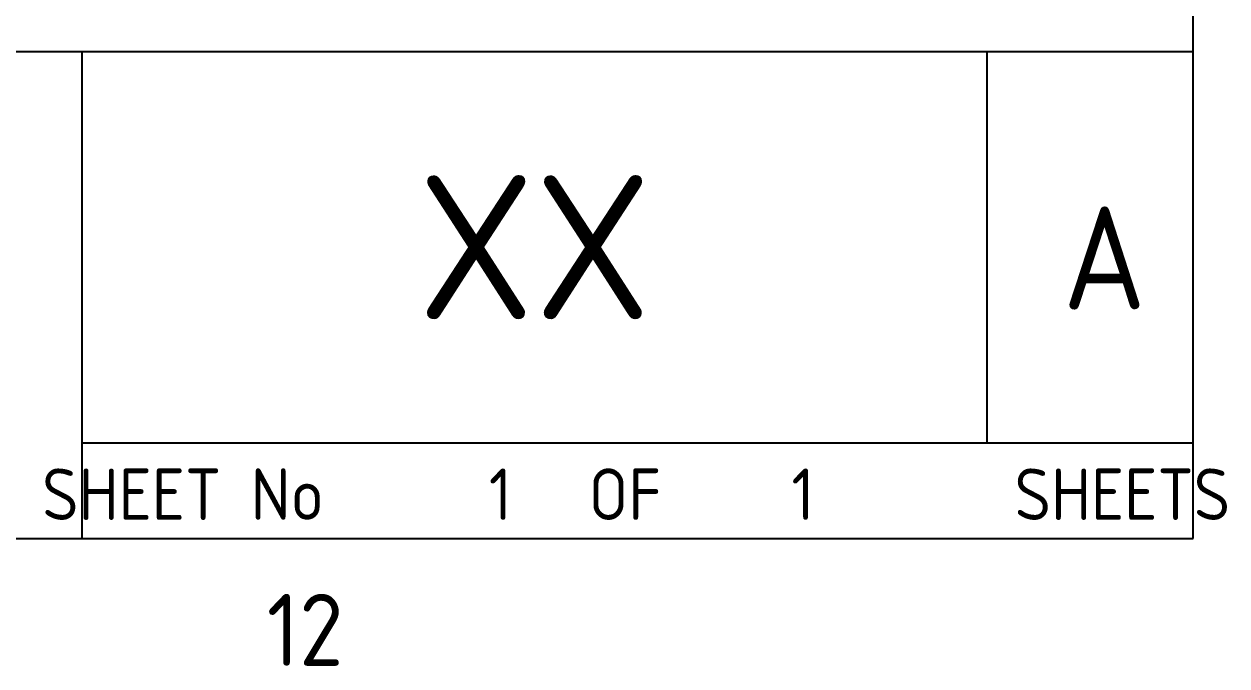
# Paper-space layout 'A1' of a CAD drawing. Header units: metres, sheet in millimetres. Extents: x -21 to 813, y -3 to 583.
# Drawn here: x 747 to 805.5, y -0.2 to 31 of the extents above; entities that cross this region are included whole.
import ezdxf
from ezdxf.enums import TextEntityAlignment as Align

# ---------------------------------------------------------------- set-up
doc = ezdxf.new("R2010")
doc.units = ezdxf.units.M
doc.layers.get('0').update_dxf_attribs({"color": 6})
doc.layers.add('Notes', color=7, linetype='Continuous')
doc.layers.add('SupportsUG_SP_EXT', color=7, linetype='Continuous')
doc.styles.add('iecISOCP', font='isocp.shx')
doc.styles.get("Standard").update_dxf_attribs({"font": 'arial.ttf'})

# ---------------------------------------------------------------- blocks, each defined once
blk = doc.blocks.new('A1_FRAME_TITLE')
at = {"layer": 'Notes', "color": 18, "linetype": 'Continuous', "true_color": 0x000000}
blk.add_line((824.367, 5.973), (824.367, 574.394), dxfattribs=at)
at = {"layer": 'Notes', "color": 18, "true_color": 0x000000}
for p, q in [((754.367, 29.618), (824.367, 29.618)), ((770.367, 29.618), (770.367, 5.973)), ((814.367, 10.618), (814.367, 29.618)), ((770.367, 10.618), (824.367, 10.618))]:
    blk.add_line(p, q, dxfattribs=at)
at = {"layer": 'Notes', "color": 18, "linetype": 'Continuous', "true_color": 0x000000, "flags": 128}
blk.add_lwpolyline([(123.798, 5.973), (824.367, 5.973)], dxfattribs=at)
at = {"color": 18, "true_color": 0x000000}
blk.add_attdef('DRAFT_NUM', (29.903, 23.294), '', height=2.5, rotation=90, dxfattribs=at)
at = {"layer": 'Notes', "color": 18, "true_color": 0x000000, "style": 'iecISOCP'}
blk.add_text('SHEET No         OF            SHEETS', height=2.5, dxfattribs=at).set_placement((797.306, 8.119), align=Align.MIDDLE_CENTER)
blk.add_text('12', height=3.5, dxfattribs=at).set_placement((779.36, -0.22))
at = {"layer": 'Notes', "color": 18, "true_color": 0x000000, "style": 'iecISOCP', "flags": 8}
blk.add_attdef('VERSION_NO', text='', height=2.5, rotation=90, dxfattribs=at).set_placement((330.285, 43.812), align=Align.MIDDLE_CENTER)
at = {"layer": 'Notes', "color": 18, "true_color": 0x000000, "style": 'iecISOCP'}
for tag, p in [('CAP_NO', (513.188, 43.457)), ('IE_NUM', (513.05, 37.81)), ('REF_No_1', (335.241, 32.31)), ('REF_1', (362.523, 32.31)), ('HV_SWITCH', (513.463, 32.163)), ('GEN_WO', (441.708, 31.763)), ('REF_No_2', (335.241, 26.31)), ('REF_2', (362.523, 26.31)), ('OH_WO', (441.708, 25.812)), ('UBD_REF', (513.05, 25.828)), ('REF_No_3', (335.241, 20.31)), ('REF_3', (362.523, 20.31)), ('UG_WO', (441.708, 20.052)), ('GIS_MAP_No', (513.05, 20.043)), ('REF_No_4', (335.241, 14.31)), ('REF_4', (362.523, 14.31)), ('HV_OP_DIAG', (513.326, 14.199)), ('SUB_WO', (441.708, 13.812)), ('LGA', (512.945, 7.777)), ('ExportID', (9.082, 2.39))]:
    blk.add_attdef(tag, p, '', height=2.5, dxfattribs=at)
for tag, height, p in [('T1', 3.5, (684.374, 39.465)), ('T2', 3.5, (684.374, 34.346)), ('scale', 2.5, (567.756, 33.269)), ('T3', 3.5, (684.374, 28.92)), ('DRAWN', 2.5, (567.756, 24.931)), ('T4', 3.5, (684.374, 23.657)), ('T5', 3.5, (684.374, 18.231)), ('REV', 5, (820.054, 17.095)), ('DATE', 2.5, (567.756, 16.88)), ('T6', 3.5, (684.374, 12.969)), ('DESIGN', 2.5, (605.617, 9.155)), ('CHD', 2.5, (567.756, 8.372))]:
    blk.add_attdef(tag, text='', height=height, dxfattribs=at).set_placement(p, align=Align.CENTER)
blk.add_attdef('NUM', text='', height=7, dxfattribs=at).set_placement((792.367, 20.118), align=Align.MIDDLE_CENTER)
for tag, p in [('NS', (790.712, 8.119)), ('SHTS', (805.412, 8.119))]:
    blk.add_attdef(tag, text='', height=2.5, dxfattribs=at).set_placement(p, align=Align.MIDDLE)
at = {"layer": 'Notes', "color": 18, "true_color": 0x000000, "style": 'iecISOCP', "flags": 1}
for tag, p in [('ProjectType', (14.175, -26.797)), ('ProjectNumber', (23.56, -26.818)), ('DrawingNumber', (35.514, -26.803)), ('ProjectDescription', (47.564, -26.825)), ('ExportDate', (60.284, -26.789)), ('ExportUserName', (69.155, -26.8)), ('DesignerCompanyName', (81.484, -26.793)), ('ExportAreaOfInterest', (97.1, -26.813)), ('GIS_SUCCESS', (111.997, -26.78)), ('CAD_SUCCESS', (121.789, -26.783)), ('DEPOTCODE', (132.106, -26.877)), ('ExportCategories', (140.083, -26.797)), ('Comments', (154.385, -26.883))]:
    blk.add_attdef(tag, p, '', height=1, dxfattribs=at)

psp = doc.layouts.new('A1')

# ---------------------------------------------------------------- block references
at = {"layer": 'SupportsUG_SP_EXT'}
ref = psp.add_blockref('A1_FRAME_TITLE', (-20.549, 0), dxfattribs=at)
ref.add_attrib('NUM', 'XX', dxfattribs={"layer": 'Notes', "color": 18, "true_color": 0x000000, "height": 7, "style": 'iecISOCP'}).set_placement((771.818, 20.118), align=Align.MIDDLE_CENTER)
ref.add_attrib('REV', 'A', dxfattribs={"layer": 'Notes', "color": 18, "true_color": 0x000000, "height": 5, "style": 'iecISOCP'}).set_placement((799.505, 17.095), align=Align.CENTER)
ref.add_attrib('NS', '1', dxfattribs={"layer": 'Notes', "color": 18, "true_color": 0x000000, "height": 2.5, "style": 'iecISOCP'}).set_placement((770.163, 8.119), align=Align.MIDDLE)
ref.add_attrib('SHTS', '1', dxfattribs={"layer": 'Notes', "color": 18, "true_color": 0x000000, "height": 2.5, "style": 'iecISOCP'}).set_placement((784.863, 8.119), align=Align.MIDDLE)

doc.saveas('drawing.dxf')
